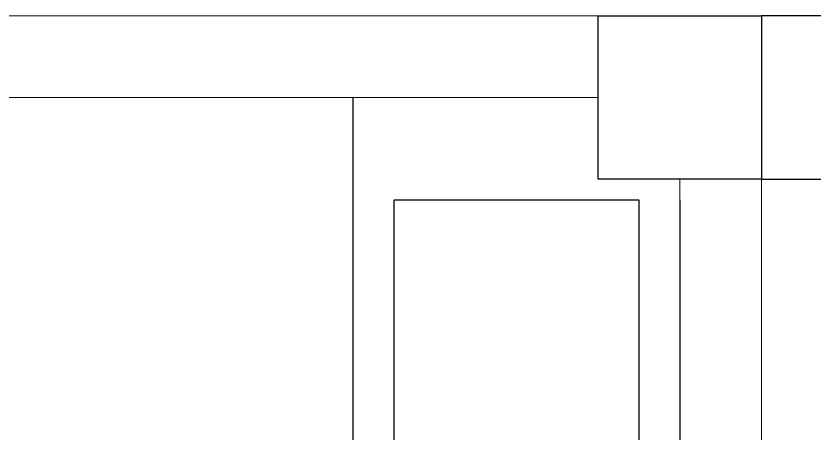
# Model space of a CAD drawing. Header units: millimetres. Extents: x 694231 to 734331, y 4486031 to 4541543.
# Drawn here: x 723797.2 to 723992.7, y 4491004.8 to 4491106.9 of the extents above; entities that cross this region are included whole.
import ezdxf

# ---------------------------------------------------------------- set-up
doc = ezdxf.new("R2010")
doc.units = ezdxf.units.MM
doc.layers.add('A-BA', color=1, linetype='Continuous')
doc.layers.add('Deko_Zemin Seramik5', color=155, linetype='Continuous')
doc.layers.add('DBM_w_sld', color=111, linetype='Continuous', lineweight=20)

msp = doc.modelspace()

# ---------------------------------------------------------------- linework, layer by layer
at = {"layer": 'A-BA', "ltscale": 10}
for points in [[(723979.85, 4491066.9), (723939.85, 4491066.9), (723939.85, 4491106.9), (723979.85, 4491106.9)], [(723979.85, 4491066.9), (724019.85, 4491066.9), (724019.85, 4491106.9), (723979.85, 4491106.9)]]:
    msp.add_lwpolyline(points, close=True, dxfattribs=at)
at = {"layer": 'DBM_w_sld'}
for points in [[(723221.26, 4491106.9), (723221.26, 4490056.9), (723979.85, 4490056.9), (723979.85, 4491106.9), (723261.26, 4491106.9)], [(724738.44, 4491106.9), (724738.44, 4490056.9), (723979.85, 4490056.9), (723979.85, 4491106.9), (724698.44, 4491106.9)], [(723939.85, 4491086.9), (723723, 4491086.9)], [(723939.85, 4491086.9), (723723, 4491086.9)], [(723959.85, 4490096.9), (723959.85, 4491066.9)], [(723959.85, 4490661.16), (723959.85, 4491066.9)]]:
    msp.add_lwpolyline(points, dxfattribs=at)
at = {"layer": 'Deko_Zemin Seramik5'}
msp.add_lwpolyline([(723959.85, 4491061.9), (723959.85, 4490904.51), (723879.85, 4490904.51), (723879.85, 4491086.9)], dxfattribs=at)
msp.add_lwpolyline([(723949.85, 4491061.9), (723949.85, 4490916.48, -0.414145), (723947.85, 4490914.48), (723891.85, 4490914.47, -0.414282), (723889.85, 4490916.47), (723889.85, 4491061.9)], format="xyb", close=True, dxfattribs=at)

doc.saveas('drawing.dxf')
